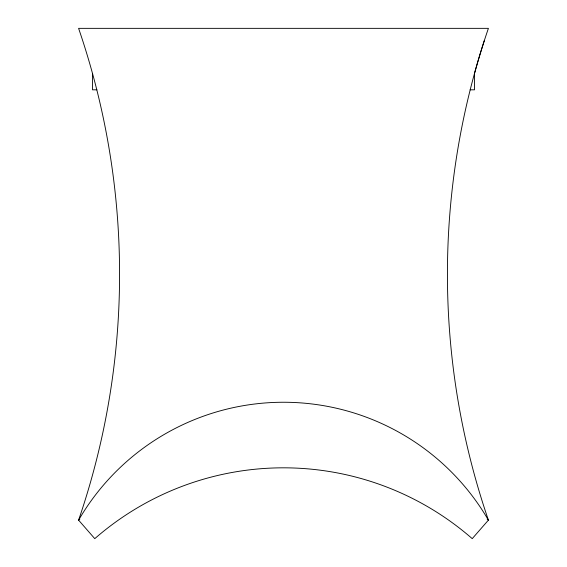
<?xml version="1.0" encoding="UTF-8"?>
<svg xmlns="http://www.w3.org/2000/svg" width="567" height="567" viewBox="0 0 567 567"><rect width="100%" height="100%" fill="white"/><g stroke="black" fill="none" stroke-linecap="round" stroke-linejoin="round"><path stroke-width="0.85" d="M96.914 89.82L92.492 89.82L92.492 73.426M470.086 89.82L474.508 89.82L474.508 73.426A758.256 758.256 0 0 1 484.31 40.647M79.841 519.046A311.46 311.46 0 0 0 78.593 520.13L94.767 538.65A286.874 286.874 0 0 1 472.233 538.65L488.407 520.13A758.164 758.164 0 0 1 488.407 28.35L78.593 28.35A758.164 758.164 0 0 1 78.593 520.13A237.034 237.034 0 0 1 488.407 520.13A311.46 311.46 0 0 0 487.159 519.046"/></g></svg>
